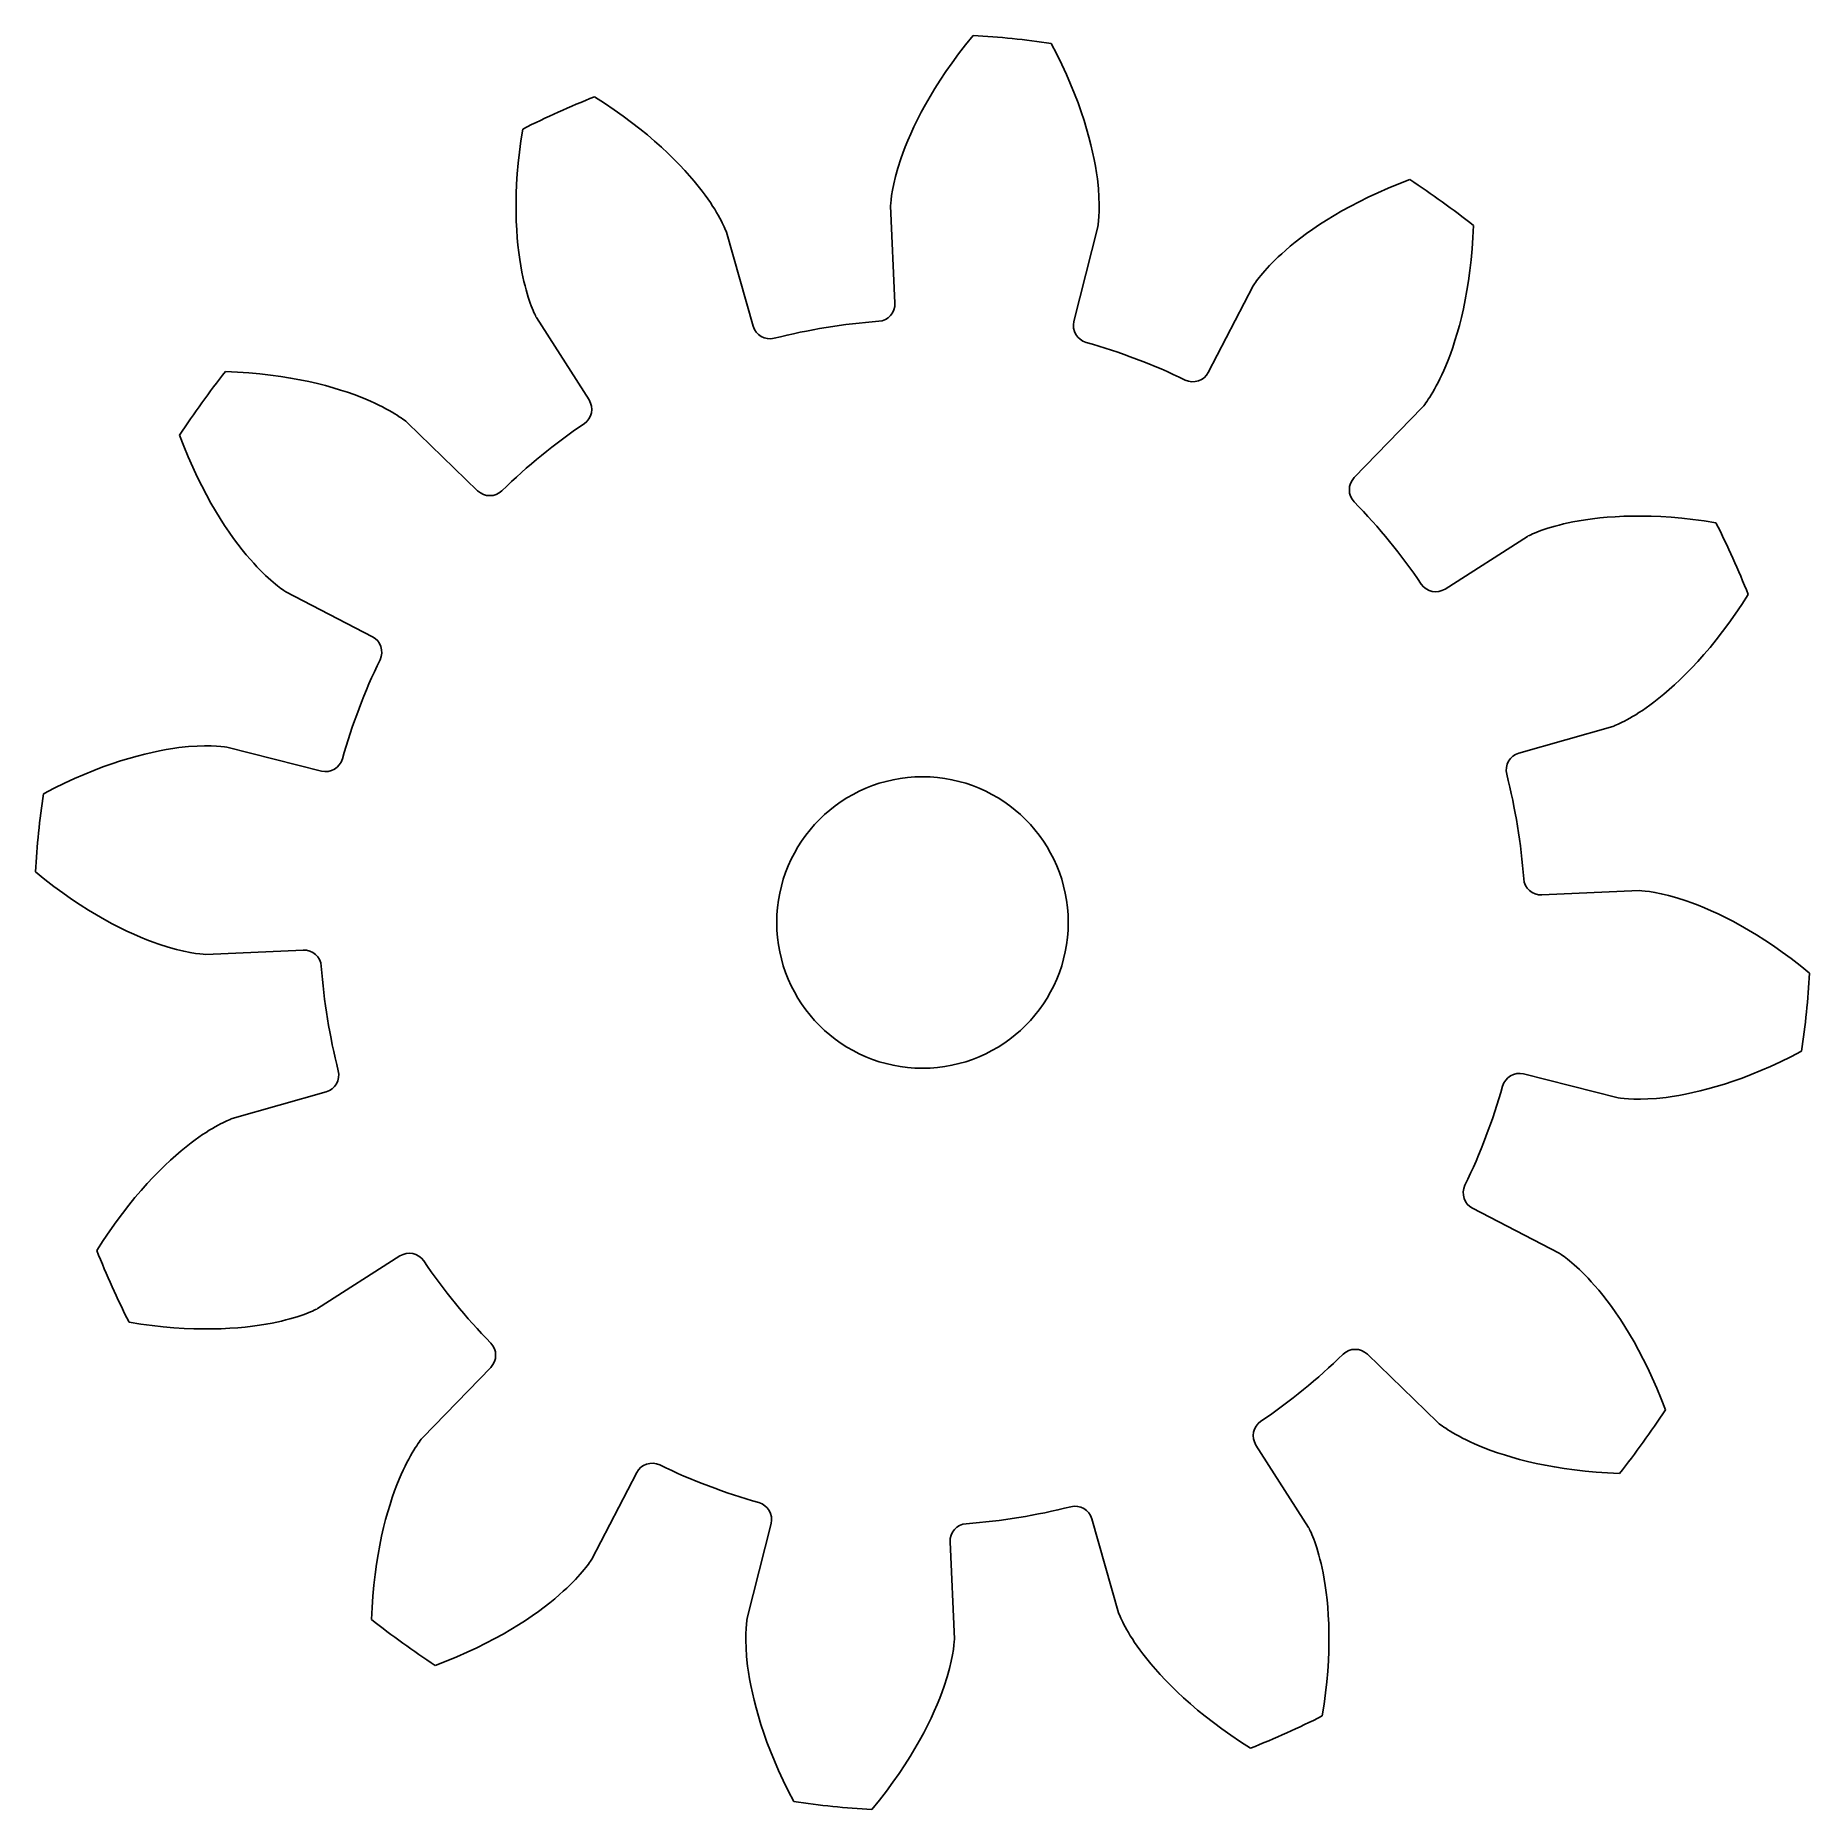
# Model space of a CAD drawing. Header units: millimetres. Extents: x -20.4 to 20.4, y -20.4 to 20.4.
import ezdxf

# ---------------------------------------------------------------- set-up
doc = ezdxf.new("R2010")
doc.units = ezdxf.units.MM
doc.layers.get('0').update_dxf_attribs({"linetype": 'CONTINUOUS'})

msp = doc.modelspace()

# ---------------------------------------------------------------- linework, layer by layer
for p, q in [((-0.732, 16.475), (-0.633, 14.235)), ((3.482, 13.817), (4.03, 15.991)), ((-3.893, 13.707), (-4.506, 15.864)), ((7.603, 14.634), (6.569, 12.644)), ((-8.872, 13.902), (-7.665, 12.011)), ((9.924, 10.225), (11.486, 11.834)), ((-10.225, 9.924), (-11.834, 11.486)), ((13.902, 8.872), (12.011, 7.665)), ((-14.634, 7.603), (-12.644, 6.569)), ((13.707, 3.893), (15.864, 4.506)), ((-13.817, 3.482), (-15.991, 4.03)), ((16.475, 0.732), (14.235, 0.633)), ((-16.475, -0.732), (-14.235, -0.633)), ((13.817, -3.482), (15.991, -4.03)), ((-13.707, -3.893), (-15.864, -4.506)), ((14.634, -7.603), (12.644, -6.569)), ((-13.902, -8.872), (-12.011, -7.665)), ((10.225, -9.924), (11.834, -11.486)), ((-9.924, -10.225), (-11.486, -11.834)), ((8.872, -13.902), (7.665, -12.011)), ((-7.603, -14.634), (-6.569, -12.644)), ((-3.482, -13.817), (-4.03, -15.991)), ((3.893, -13.707), (4.506, -15.864)), ((0.732, -16.475), (0.633, -14.235))]:
    msp.add_line(p, q)
msp.add_circle((0, 0), 3.35)
for centre, radius, start, end in [((0, 0), 20.421, 81.6652, 86.7348), ((0, 0), 20.421, 111.6652, 116.7348), ((0, 0), 20.421, 51.6652, 56.7348), ((-1.032, 14.217), 0.4, -85.8472, 2.5448), ((-3.508, 13.816), 0.4, 195.8552, 284.2472), ((0, 0), 13.854, 94.1528, 104.2472), ((3.87, 13.719), 0.4, 165.8552, 254.2472), ((0, 0), 13.854, 64.1528, 74.2472), ((0, 0), 20.421, 141.6652, 146.7348), ((6.214, 12.828), 0.4, 244.1528, 332.5448), ((-8.002, 11.796), 0.4, -55.8472, 32.5448), ((0, 0), 13.854, 124.1528, 134.2472), ((10.211, 9.946), 0.4, 135.8552, 224.2472), ((-9.946, 10.211), 0.4, 225.8552, 314.2472), ((0, 0), 13.854, 34.1528, 44.2472), ((0, 0), 20.421, 21.6652, 26.7348), ((11.796, 8.002), 0.4, 214.1528, 302.5448), ((-12.828, 6.214), 0.4, -25.8472, 62.5448), ((0, 0), 13.854, 154.1528, 164.2472), ((-13.719, 3.87), 0.4, 255.8552, 344.2472), ((13.816, 3.508), 0.4, 105.8552, 194.2472), ((0, 0), 13.854, 4.1528, 14.2472), ((0, 0), 20.421, 171.6652, 176.7348), ((14.217, 1.032), 0.4, 184.1528, 272.5448), ((-14.217, -1.032), 0.4, 4.1528, 92.5448), ((0, 0), 13.854, 184.1528, 194.2472), ((0, 0), 20.421, 351.6652, 356.7348), ((-13.816, -3.508), 0.4, -74.1448, 14.2472), ((13.719, -3.87), 0.4, 75.8552, 164.2472), ((0, 0), 13.854, 334.1528, 344.2472), ((12.828, -6.214), 0.4, 154.1528, 242.5448), ((0, 0), 20.421, 201.6652, 206.7348), ((-11.796, -8.002), 0.4, 34.1528, 122.5448), ((0, 0), 13.854, 214.1528, 224.2472), ((-10.211, -9.946), 0.4, -44.1448, 44.2472), ((0, 0), 13.854, 304.1528, 314.2472), ((9.946, -10.211), 0.4, 45.8552, 134.2472), ((0, 0), 20.421, 321.6652, 326.7348), ((8.002, -11.796), 0.4, 124.1528, 212.5448), ((-6.214, -12.828), 0.4, 64.1528, 152.5448), ((0, 0), 13.854, 244.1528, 254.2472), ((-3.87, -13.719), 0.4, -14.1448, 74.2472), ((0, 0), 13.854, 274.1528, 284.2472), ((3.508, -13.816), 0.4, 15.8552, 104.2472), ((1.032, -14.217), 0.4, 94.1528, 182.5448), ((0, 0), 20.421, 231.6652, 236.7348), ((0, 0), 20.421, 291.6652, 296.7348), ((0, 0), 20.421, 261.6652, 266.7348)]:
    msp.add_arc(centre, radius, start, end)
for points in [[(1.163, 20.388), (0.219, 19.241), (-0.259, 18.253), (-0.499, 17.551)], [(4.019, 17.09), (3.924, 17.828), (3.654, 18.892), (2.96, 20.205)], [(-5.064, 16.809), (-5.516, 17.401), (-6.282, 18.188), (-7.539, 18.978)], [(-9.187, 18.238), (-9.431, 16.773), (-9.35, 15.678), (-9.207, 14.95)], [(-0.499, 17.551), (-0.7, 16.957), (-0.729, 16.596), (-0.732, 16.475)], [(-4.506, 15.864), (-4.547, 15.977), (-4.688, 16.311), (-5.064, 16.809)], [(4.03, 15.991), (4.051, 16.11), (4.095, 16.47), (4.019, 17.09)], [(11.201, 17.075), (9.81, 16.554), (8.902, 15.937), (8.343, 15.449)], [(12.025, 12.791), (12.312, 13.477), (12.611, 14.534), (12.666, 16.018)], [(8.343, 15.449), (7.872, 15.035), (7.667, 14.737), (7.603, 14.634)], [(-9.207, 14.95), (-9.085, 14.335), (-8.929, 14.008), (-8.872, 13.902)], [(-12.791, 12.025), (-13.477, 12.312), (-14.534, 12.611), (-16.018, 12.666)], [(11.486, 11.834), (11.563, 11.927), (11.782, 12.216), (12.025, 12.791)], [(-11.834, 11.486), (-11.927, 11.563), (-12.216, 11.782), (-12.791, 12.025)], [(-17.075, 11.201), (-16.554, 9.81), (-15.937, 8.902), (-15.449, 8.343)], [(18.238, 9.187), (16.773, 9.431), (15.678, 9.35), (14.95, 9.207)], [(14.95, 9.207), (14.335, 9.085), (14.008, 8.929), (13.902, 8.872)], [(-15.449, 8.343), (-15.035, 7.872), (-14.737, 7.667), (-14.634, 7.603)], [(16.809, 5.064), (17.401, 5.516), (18.188, 6.282), (18.978, 7.539)], [(15.864, 4.506), (15.977, 4.547), (16.311, 4.688), (16.809, 5.064)], [(-15.991, 4.03), (-16.11, 4.051), (-16.47, 4.095), (-17.09, 4.019)], [(-17.09, 4.019), (-17.828, 3.924), (-18.892, 3.654), (-20.205, 2.96)], [(-20.388, 1.163), (-19.241, 0.219), (-18.253, -0.259), (-17.551, -0.499)], [(17.551, 0.499), (16.957, 0.7), (16.596, 0.729), (16.475, 0.732)], [(20.388, -1.163), (19.241, -0.219), (18.253, 0.259), (17.551, 0.499)], [(-17.551, -0.499), (-16.957, -0.7), (-16.596, -0.729), (-16.475, -0.732)], [(17.09, -4.019), (17.828, -3.924), (18.892, -3.654), (20.205, -2.96)], [(15.991, -4.03), (16.11, -4.051), (16.47, -4.095), (17.09, -4.019)], [(-15.864, -4.506), (-15.977, -4.547), (-16.311, -4.688), (-16.809, -5.064)], [(-16.809, -5.064), (-17.401, -5.516), (-18.188, -6.282), (-18.978, -7.539)], [(15.449, -8.343), (15.035, -7.872), (14.737, -7.667), (14.634, -7.603)], [(17.075, -11.201), (16.554, -9.81), (15.937, -8.902), (15.449, -8.343)], [(-14.95, -9.207), (-14.335, -9.085), (-14.008, -8.929), (-13.902, -8.872)], [(-18.238, -9.187), (-16.773, -9.431), (-15.678, -9.35), (-14.95, -9.207)], [(11.834, -11.486), (11.927, -11.563), (12.216, -11.782), (12.791, -12.025)], [(-11.486, -11.834), (-11.563, -11.927), (-11.782, -12.216), (-12.025, -12.791)], [(12.791, -12.025), (13.477, -12.312), (14.534, -12.611), (16.018, -12.666)], [(-12.025, -12.791), (-12.312, -13.477), (-12.611, -14.534), (-12.666, -16.018)], [(9.207, -14.95), (9.085, -14.335), (8.929, -14.008), (8.872, -13.902)], [(-8.343, -15.449), (-7.872, -15.035), (-7.667, -14.737), (-7.603, -14.634)], [(9.187, -18.238), (9.431, -16.773), (9.35, -15.678), (9.207, -14.95)], [(-11.201, -17.075), (-9.81, -16.554), (-8.902, -15.937), (-8.343, -15.449)], [(4.506, -15.864), (4.547, -15.977), (4.688, -16.311), (5.064, -16.809)], [(-4.03, -15.991), (-4.051, -16.11), (-4.095, -16.47), (-4.019, -17.09)], [(0.499, -17.551), (0.7, -16.957), (0.729, -16.596), (0.732, -16.475)], [(-4.019, -17.09), (-3.924, -17.828), (-3.654, -18.892), (-2.96, -20.205)], [(5.064, -16.809), (5.516, -17.401), (6.282, -18.188), (7.539, -18.978)], [(-1.163, -20.388), (-0.219, -19.241), (0.259, -18.253), (0.499, -17.551)]]:
    msp.add_open_spline(points, degree=3)

doc.saveas('drawing.dxf')
